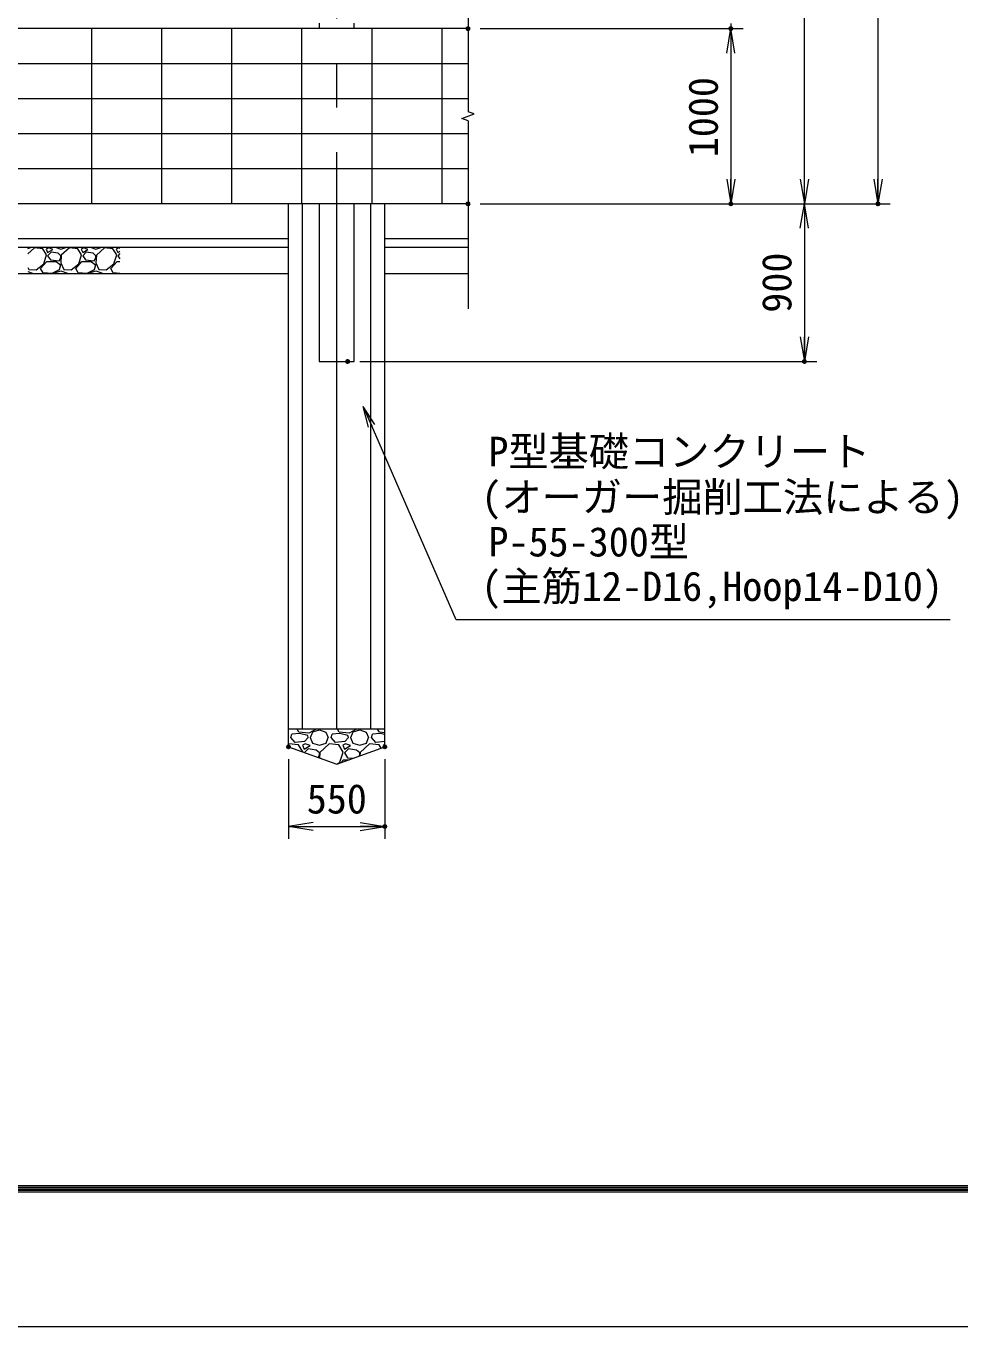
# Model space of a CAD drawing. Units: millimetres at full size. Extents: x -14700 to 14700, y -10395 to 10395.
# Drawn here: x -6346 to -1014, y -10395 to -2967 of the extents above; entities that cross this region are included whole.
import ezdxf
from ezdxf.enums import TextEntityAlignment as Align

# ---------------------------------------------------------------- set-up
doc = ezdxf.new("R2010")
doc.units = ezdxf.units.MM
doc.header["$LTSCALE"] = 40
doc.header["$PDMODE"] = 32
doc.header["$PDSIZE"] = 20
doc.linetypes.add('USER1', pattern=[50.8, 31.75, -6.35, 6.35, -6.35])
for name, color, linetype, lineweight in [('0-0_D-BMK', 2, 'USER1', 13), ('0-1_D-BGD', 7, 'Continuous', 18), ('0-2_D-STR-DIM', 7, 'Continuous', 13), ('0-3_D-DCR-HCH', 7, 'Continuous', 13), ('0-4_D-STR1', 1, 'Continuous', 18), ('0-6_0', 7, 'Continuous', 18), ('0-9_D-STR-TXT', 7, 'Continuous', 13), ('0-B_D-STR4', 7, 'Continuous', 18), ('0-C_D-TTL', 7, 'Continuous', 18)]:
    doc.layers.add(name, color=color, linetype=linetype, lineweight=lineweight)
doc.layers.add('0-7_Defpoints', color=253, linetype='Continuous')
doc.styles.add('ＭＳ ゴシック', font='')
doc.styles.get('ＭＳ ゴシック').set_extended_font_data('MS Gothic')

# ---------------------------------------------------------------- blocks, each defined once
blk = doc.blocks.new('_Open')
at = {"layer": '0-6_0'}
blk.add_line((-40, 6.67), (0, 0), dxfattribs=at)
blk.add_lwpolyline([(-40, -6.67), (0, 0), (-40, 0)], dxfattribs=at)

msp = doc.modelspace()

# ---------------------------------------------------------------- linework, layer by layer
at = {"layer": '0-0_D-BMK'}
msp.add_line((-4572.27, -4957.26), (-4572.27, 5226.52), dxfattribs=at)
at = {"layer": '0-1_D-BGD'}
for p, q in [((-3822.27, -2982.26), (-10772.27, -2982.26)), ((-5972.27, -2982.26), (-5972.27, -3982.26)), ((-5572.27, -2982.26), (-5572.27, -3982.26)), ((-5172.27, -2982.26), (-5172.27, -3982.26)), ((-4772.27, -2982.26), (-4772.27, -3982.26)), ((-4372.27, -2982.26), (-4372.27, -3982.26)), ((-3972.27, -2982.26), (-3972.27, -3982.26)), ((-3822.27, -3182.26), (-10772.27, -3182.26)), ((-3822.27, -3382.26), (-10772.27, -3382.26)), ((-3822.27, -3582.26), (-10772.27, -3582.26)), ((-3822.27, -3782.26), (-10772.27, -3782.26)), ((-3822.27, -3982.26), (-11297.27, -3982.26)), ((-4847.27, -7082.26), (-4847.27, -3982.26)), ((-4297.27, -7082.26), (-4297.27, -3982.26)), ((-4847.27, -4182.26), (-7297.27, -4182.26)), ((-4847.27, -4232.26), (-7297.27, -4232.26)), ((-3822.27, -4182.26), (-4297.27, -4182.26)), ((-3822.27, -4232.26), (-4297.27, -4232.26)), ((-4847.27, -4382.26), (-7297.27, -4382.26)), ((-3822.27, -4382.26), (-4297.27, -4382.26)), ((-4297.27, -6982.26), (-4847.27, -6982.26))]:
    msp.add_line(p, q, dxfattribs=at)
at = {"layer": '0-2_D-STR-DIM'}
for p, q in [((-1482.27, 5047.74), (-1482.27, -3982.26)), ((-1902.27, -3982.26), (-1902.27, 4047.74)), ((-3822.27, -1827.91), (-3822.27, -3456.6)), ((-2322.27, -2952.26), (-2322.27, -2982.26)), ((-3752.27, -2982.26), (-2252.27, -2982.26)), ((-3752.27, -2982.26), (-2252.27, -2982.26)), ((-2322.27, -2982.26), (-2322.27, -3982.26)), ((-2322.27, -3122.26), (-2322.27, -3262.26)), ((-3857.5, -3495.08), (-3787.02, -3469.43)), ((-3787.02, -3469.43), (-3822.26, -3456.61)), ((-3822.26, -3507.91), (-3857.5, -3495.08)), ((-3822.27, -3507.91), (-3822.27, -4582.26)), ((-3752.27, -3982.26), (-1832.27, -3982.26)), ((-3752.27, -3982.26), (-2252.27, -3982.26)), ((-3752.27, -3982.26), (-1832.27, -3982.26)), ((-3752.27, -3982.26), (-1412.27, -3982.26)), ((-1902.27, -3982.26), (-1902.27, -4882.26)), ((-4439.77, -4882.26), (-1832.27, -4882.26)), ((-4847.27, -7152.26), (-4847.27, -7607.61)), ((-4297.27, -7152.26), (-4297.27, -7607.61)), ((-4847.27, -7537.61), (-4297.27, -7537.61))]:
    msp.add_line(p, q, dxfattribs=at)
at = {"layer": '0-3_D-DCR-HCH'}
for p, q in [((-6334.77, -4237.09), (-6318.35, -4232.26)), ((-6174.02, -4232.26), (-6146.18, -4240.45)), ((-6146.18, -4240.45), (-6118.35, -4232.26)), ((-5974.02, -4232.26), (-5946.18, -4240.45)), ((-5946.18, -4240.45), (-5918.35, -4232.26)), ((-6298.18, -4234.45), (-6334.77, -4267.85)), ((-6250.18, -4238.45), (-6298.18, -4234.45)), ((-6228.18, -4274.45), (-6250.18, -4238.45)), ((-6244.18, -4324.45), (-6228.18, -4274.45)), ((-6216.18, -4234.45), (-6230.18, -4240.45)), ((-6230.18, -4240.45), (-6222.18, -4260.45)), ((-6222.18, -4260.45), (-6192.18, -4242.45)), ((-6202.18, -4258.45), (-6222.18, -4278.45)), ((-6222.18, -4278.45), (-6206.18, -4302.45)), ((-6192.18, -4242.45), (-6216.18, -4234.45)), ((-6206.18, -4302.45), (-6156.18, -4308.45)), ((-6162.18, -4264.45), (-6202.18, -4258.45)), ((-6146.18, -4278.45), (-6162.18, -4264.45)), ((-6156.18, -4308.45), (-6146.18, -4290.45)), ((-6144.18, -4276.45), (-6146.18, -4318.45)), ((-6146.18, -4290.45), (-6146.18, -4278.45)), ((-6098.18, -4234.45), (-6144.18, -4276.45)), ((-6050.18, -4238.45), (-6098.18, -4234.45)), ((-6028.18, -4274.45), (-6050.18, -4238.45)), ((-6044.18, -4324.45), (-6028.18, -4274.45)), ((-6016.18, -4234.45), (-6030.18, -4240.45)), ((-6030.18, -4240.45), (-6022.18, -4260.45)), ((-6022.18, -4260.45), (-5992.18, -4242.45)), ((-6002.18, -4258.45), (-6022.18, -4278.45)), ((-6022.18, -4278.45), (-6006.18, -4302.45)), ((-5992.18, -4242.45), (-6016.18, -4234.45)), ((-6006.18, -4302.45), (-5956.18, -4308.45)), ((-5962.18, -4264.45), (-6002.18, -4258.45)), ((-5946.18, -4278.45), (-5962.18, -4264.45)), ((-5956.18, -4308.45), (-5946.18, -4290.45)), ((-5944.18, -4276.45), (-5946.18, -4318.45)), ((-5946.18, -4290.45), (-5946.18, -4278.45)), ((-5898.18, -4234.45), (-5944.18, -4276.45)), ((-5850.18, -4238.45), (-5898.18, -4234.45)), ((-5828.18, -4274.45), (-5850.18, -4238.45)), ((-5844.18, -4324.45), (-5828.18, -4274.45)), ((-5816.18, -4234.45), (-5830.18, -4240.45)), ((-5830.18, -4240.45), (-5822.18, -4260.45)), ((-5822.18, -4260.45), (-5809.77, -4253)), ((-5809.77, -4266.04), (-5822.18, -4278.45)), ((-5822.18, -4278.45), (-5809.77, -4297.07)), ((-5809.77, -4236.59), (-5816.18, -4234.45)), ((-6334.77, -4345.56), (-6330.18, -4356.45)), ((-6334.77, -4368.73), (-6314.18, -4376.45)), ((-6314.18, -4376.45), (-6311.5, -4382.26)), ((-6262.18, -4352.45), (-6226.18, -4312.45)), ((-6248.18, -4376.45), (-6262.18, -4352.45)), ((-6198.18, -4380.45), (-6248.18, -4376.45)), ((-6226.18, -4312.45), (-6174.18, -4312.45)), ((-6156.18, -4358.45), (-6198.18, -4380.45)), ((-6181.53, -4382.26), (-6178.18, -4374.45)), ((-6178.18, -4374.45), (-6146.18, -4364.45)), ((-6174.18, -4312.45), (-6148.18, -4330.45)), ((-6148.18, -4330.45), (-6156.18, -4358.45)), ((-6146.18, -4318.45), (-6130.18, -4356.45)), ((-6146.18, -4364.45), (-6114.18, -4376.45)), ((-6130.18, -4356.45), (-6088.18, -4358.45)), ((-6114.18, -4376.45), (-6111.5, -4382.26)), ((-6088.18, -4358.45), (-6044.18, -4324.45)), ((-6062.18, -4352.45), (-6026.18, -4312.45)), ((-6048.18, -4376.45), (-6062.18, -4352.45)), ((-5998.18, -4380.45), (-6048.18, -4376.45)), ((-6026.18, -4312.45), (-5974.18, -4312.45)), ((-5956.18, -4358.45), (-5998.18, -4380.45)), ((-5981.53, -4382.26), (-5978.18, -4374.45)), ((-5978.18, -4374.45), (-5946.18, -4364.45)), ((-5974.18, -4312.45), (-5948.18, -4330.45)), ((-5948.18, -4330.45), (-5956.18, -4358.45)), ((-5946.18, -4318.45), (-5930.18, -4356.45)), ((-5946.18, -4364.45), (-5914.18, -4376.45)), ((-5930.18, -4356.45), (-5888.18, -4358.45)), ((-5914.18, -4376.45), (-5911.5, -4382.26)), ((-5888.18, -4358.45), (-5844.18, -4324.45)), ((-5862.18, -4352.45), (-5826.18, -4312.45)), ((-5848.18, -4376.45), (-5862.18, -4352.45)), ((-5809.77, -4379.52), (-5848.18, -4376.45)), ((-5826.18, -4312.45), (-5809.77, -4312.45)), ((-4834.32, -7029.61), (-4827.42, -7011.21)), ((-4809.02, -7057.21), (-4834.32, -7029.61)), ((-4783.72, -7006.61), (-4827.42, -7011.21)), ((-4756.12, -7052.61), (-4809.02, -7057.21)), ((-4788.32, -6999.71), (-4798.5, -6982.26)), ((-4730.82, -7004.31), (-4788.32, -6999.71)), ((-4737.72, -7018.11), (-4783.72, -7006.61)), ((-4735.42, -7029.61), (-4756.12, -7052.61)), ((-4735.42, -7029.61), (-4737.72, -7018.11)), ((-4688.73, -6982.26), (-4730.82, -7004.31)), ((-4723.92, -7029.61), (-4710.12, -7061.81)), ((-4721.62, -7029.61), (-4707.82, -6997.41)), ((-4707.82, -6997.41), (-4671.02, -6985.91)), ((-4671.02, -6985.91), (-4634.22, -6999.71)), ((-4634.22, -6999.71), (-4620.42, -7029.61)), ((-4631.92, -7061.81), (-4620.42, -7029.61)), ((-4604.32, -7029.61), (-4597.42, -7011.21)), ((-4579.02, -7057.21), (-4604.32, -7029.61)), ((-4553.72, -7006.61), (-4597.42, -7011.21)), ((-4526.12, -7052.61), (-4579.02, -7057.21)), ((-4558.32, -6999.71), (-4568.5, -6982.26)), ((-4500.82, -7004.31), (-4558.32, -6999.71)), ((-4507.72, -7018.11), (-4553.72, -7006.61)), ((-4505.42, -7029.61), (-4526.12, -7052.61)), ((-4505.42, -7029.61), (-4507.72, -7018.11)), ((-4458.73, -6982.26), (-4500.82, -7004.31)), ((-4493.92, -7029.61), (-4480.12, -7061.81)), ((-4491.62, -7029.61), (-4477.82, -6997.41)), ((-4477.82, -6997.41), (-4441.02, -6985.91)), ((-4441.02, -6985.91), (-4404.22, -6999.71)), ((-4404.22, -6999.71), (-4390.42, -7029.61)), ((-4401.92, -7061.81), (-4390.42, -7029.61)), ((-4374.32, -7029.61), (-4367.42, -7011.21)), ((-4349.02, -7057.21), (-4374.32, -7029.61)), ((-4323.72, -7006.61), (-4367.42, -7011.21)), ((-4297.27, -7052.71), (-4349.02, -7057.21)), ((-4328.32, -6999.71), (-4338.5, -6982.26)), ((-4297.27, -7002.19), (-4328.32, -6999.71)), ((-4297.27, -7013.22), (-4323.72, -7006.61)), ((-4845.82, -7066.41), (-4847.27, -7067.73)), ((-4790.62, -7071.01), (-4845.82, -7066.41)), ((-4765.6, -7111.96), (-4790.62, -7071.01)), ((-4751.52, -7066.41), (-4767.62, -7073.31)), ((-4767.62, -7073.31), (-4758.42, -7096.31)), ((-4758.42, -7096.31), (-4723.92, -7075.61)), ((-4735.42, -7094.01), (-4756.63, -7115.22)), ((-4723.92, -7075.61), (-4751.52, -7066.41)), ((-4689.42, -7100.91), (-4735.42, -7094.01)), ((-4710.12, -7061.81), (-4671.02, -7073.31)), ((-4671.02, -7117.01), (-4689.42, -7100.91)), ((-4671.02, -7073.31), (-4631.92, -7061.81)), ((-4671.02, -7130.81), (-4671.02, -7117.01)), ((-4668.72, -7114.71), (-4670.24, -7146.63)), ((-4615.82, -7066.41), (-4668.72, -7114.71)), ((-4560.62, -7071.01), (-4615.82, -7066.41)), ((-4535.32, -7112.41), (-4560.62, -7071.01)), ((-4553.72, -7169.91), (-4535.32, -7112.41)), ((-4521.52, -7066.41), (-4537.62, -7073.31)), ((-4537.62, -7073.31), (-4528.42, -7096.31)), ((-4528.42, -7096.31), (-4493.92, -7075.61)), ((-4505.42, -7094.01), (-4528.42, -7117.01)), ((-4528.42, -7117.01), (-4510.02, -7144.61)), ((-4493.92, -7075.61), (-4521.52, -7066.41)), ((-4459.42, -7100.91), (-4505.42, -7094.01)), ((-4480.12, -7061.81), (-4441.02, -7073.31)), ((-4441.02, -7117.01), (-4459.42, -7100.91)), ((-4441.02, -7073.31), (-4401.92, -7061.81)), ((-4441.02, -7130.81), (-4441.02, -7117.01)), ((-4438.72, -7114.71), (-4439.64, -7134.04)), ((-4385.82, -7066.41), (-4438.72, -7114.71)), ((-4330.62, -7071.01), (-4385.82, -7066.41)), ((-4318.93, -7090.14), (-4330.62, -7071.01)), ((-4297.27, -7068.87), (-4307.62, -7073.31)), ((-4307.62, -7073.31), (-4303.18, -7084.41)), ((-4678.21, -7143.74), (-4671.02, -7130.81)), ((-4567.44, -7180.51), (-4553.72, -7169.91)), ((-4548.92, -7173.77), (-4533.02, -7156.11)), ((-4533.02, -7156.11), (-4500.35, -7156.11)), ((-4510.02, -7144.61), (-4478.97, -7148.34)), ((-4443.62, -7135.48), (-4441.02, -7130.81))]:
    msp.add_line(p, q, dxfattribs=at)
msp.add_lwpolyline([(-6330.18, -4356.45), (-6288.18, -4358.45), (-6244.18, -4324.45)], dxfattribs=at)
at = {"layer": '0-4_D-STR1'}
for p, q in [((-4672.27, -2950.26), (-4672.27, -2982.26)), ((-4472.27, -2982.26), (-4472.27, -2950.26)), ((-4672.27, -3982.26), (-4672.27, -4882.26))]:
    msp.add_line(p, q, dxfattribs=at)
msp.add_lwpolyline([(-4672.27, -4882.26), (-4472.27, -4882.26), (-4472.27, -3982.26)], dxfattribs=at)
at = {"layer": '0-7_Defpoints'}
for p in [(-3822.27, -2982.26), (-2322.27, -2982.26), (-3822.27, -3982.26), (-2322.27, -3982.26), (-1482.27, -3982.26), (-4509.77, -4882.26), (-1902.27, -4882.26), (-4847.27, -7082.26), (-4297.27, -7082.26), (-4297.27, -7537.61)]:
    msp.add_point(p, dxfattribs=at)
at = {"layer": '0-9_D-STR-TXT'}
msp.add_lwpolyline([(-1070.71, -6358.3), (-3889.94, -6358.3), (-4419.33, -5141.65)], dxfattribs=at)
at = {"layer": '0-B_D-STR4'}
for p, q in [((-4766.72, -6982.26), (-4766.72, -3982.26)), ((-4572.27, -6982.26), (-4572.27, -3982.26)), ((-4377.81, -6982.26), (-4377.81, -3982.26))]:
    msp.add_line(p, q, dxfattribs=at)
msp.add_lwpolyline([(-4847.27, -7082.26), (-4572.27, -7182.26), (-4297.27, -7082.26)], dxfattribs=at)
at = {"layer": '0-C_D-TTL', "color": 2}
msp.add_lwpolyline([(-14700, 10395), (14700, 10395), (14700, -10395), (-14700, -10395)], close=True, dxfattribs=at)
at = {"layer": '0-C_D-TTL'}
for points in [[(-13755, 9625), (13755, 9625), (13755, -9625), (-13755, -9625)], [(-13746.25, 9616.25), (13746.25, 9616.25), (13746.25, -9616.25), (-13746.25, -9616.25)], [(-13737.5, 9607.5), (13737.5, 9607.5), (13737.5, -9607.5), (-13737.5, -9607.5)], [(-13728.75, 9598.75), (13728.75, 9598.75), (13728.75, -9598.75), (-13728.75, -9598.75)], [(-13720, 9590), (13720, 9590), (13720, -9590), (-13720, -9590)]]:
    msp.add_lwpolyline(points, close=True, dxfattribs=at)

# ---------------------------------------------------------------- block references
at = {"layer": '0-2_D-STR-DIM', "xscale": 3.5, "yscale": 3.5}
for p, rotation in [((-2322.27, -2982.26), 90), ((-2322.27, -2982.26), 90), ((-2322.27, -3982.26), 270), ((-1902.27, -3982.26), 270), ((-1482.27, -3982.26), 270), ((-1902.27, -3982.26), 90), ((-1902.27, -4882.26), 270), ((-4847.27, -7537.61), 180)]:
    msp.add_blockref('_Open', p, dxfattribs=dict(at, rotation=rotation))
msp.add_blockref('_Open', (-4297.27, -7537.61), dxfattribs=at)
at = {"layer": '0-9_D-STR-TXT', "xscale": 3, "yscale": 3, "rotation": 113.51515}
msp.add_blockref('_Open', (-4420.13, -5139.82), dxfattribs=at)

# ---------------------------------------------------------------- texts
at = {"layer": '0-2_D-STR-DIM', "style": 'ＭＳ ゴシック'}
for s, p in [('1000', (-2345.89, -3716.48)), ('900', (-1925.89, -4604.24))]:
    msp.add_text(s, height=168.3, rotation=90, dxfattribs=at).set_placement(p, align=Align.BOTTOM_LEFT)
msp.add_text('550', height=168.3, dxfattribs=at).set_placement((-4743.37, -7513.99), align=Align.BOTTOM_LEFT)
at = {"layer": '0-9_D-STR-TXT', "style": 'ＭＳ ゴシック'}
for s, p in [('P型基礎コンクリート', (-3706.37, -5531.06)), ('(オーガー掘削工法による)', (-3746.35, -5790.83)), ('P-55-300型', (-3706.37, -6046.43)), ('(主筋12-D16,Hoop14-D10)', (-3746.35, -6300.48))]:
    msp.add_text(s, height=168.3, dxfattribs=at).set_placement(p, align=Align.BOTTOM_LEFT)

doc.saveas('drawing.dxf')
